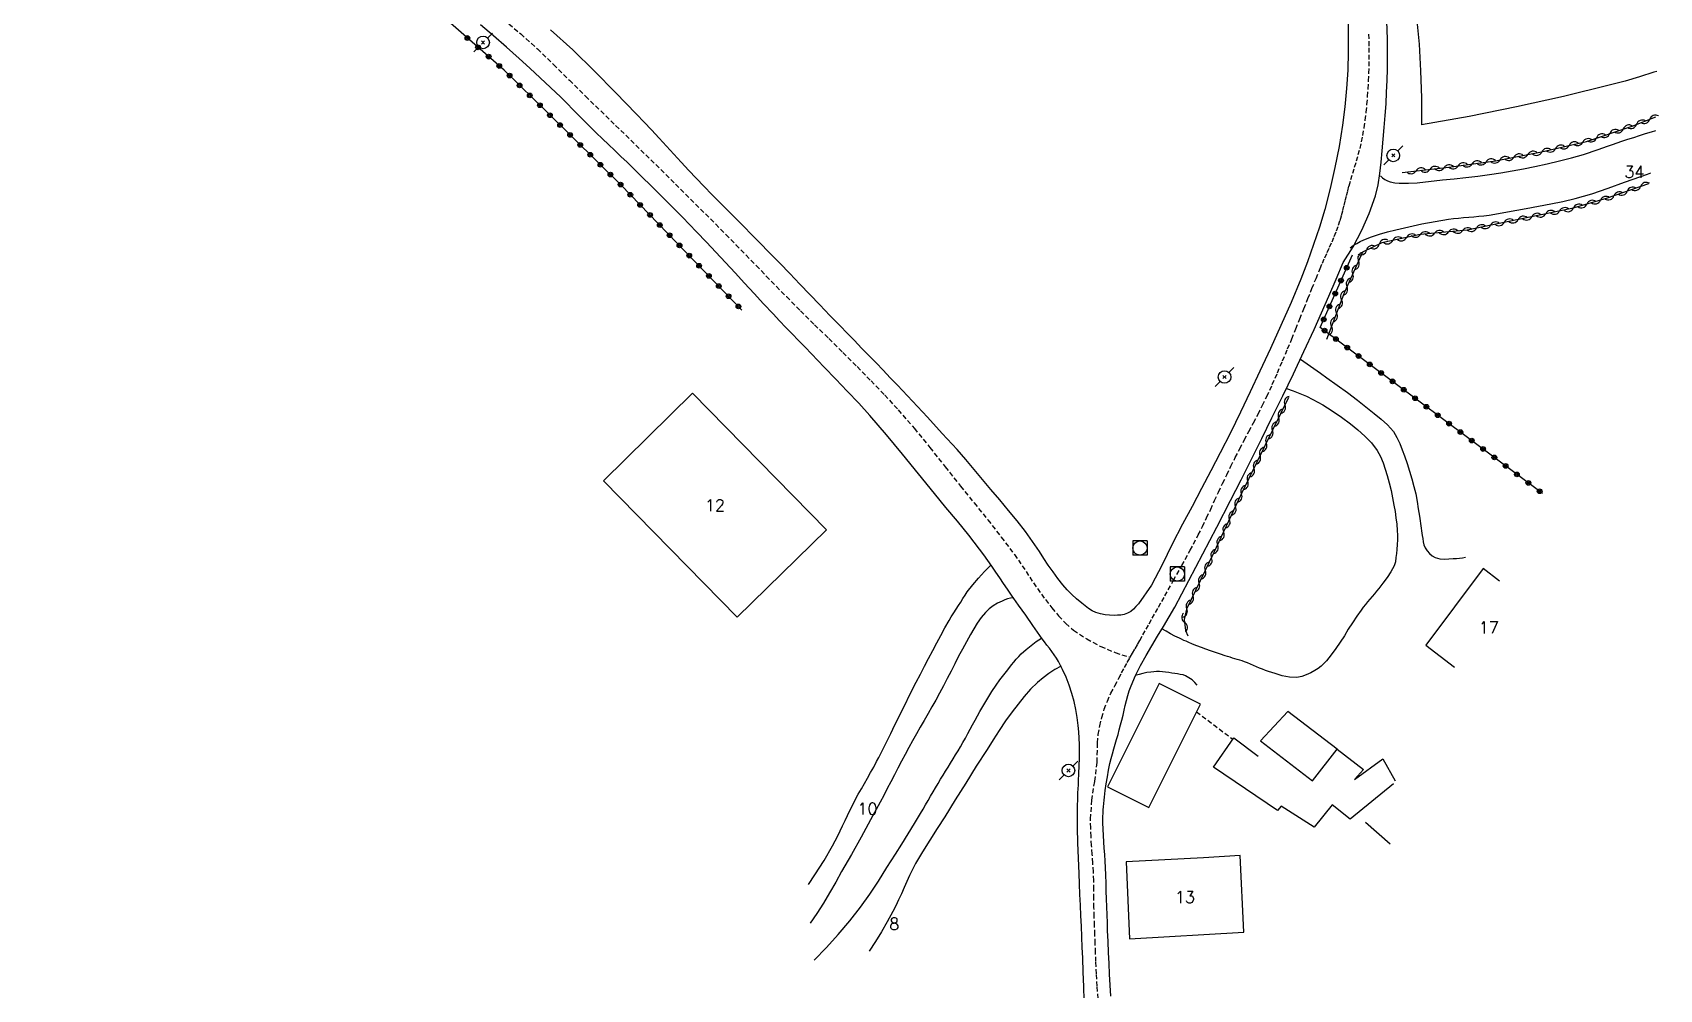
# Model space of a CAD drawing. Header units: millimetres. Extents: x 156000 to 157001, y 155000 to 156000.
# Drawn here: x 156156.1 to 156328.8, y 155463.7 to 155565.3 of the extents above; entities that cross this region are included whole.
import ezdxf
from ezdxf.enums import TextEntityAlignment as Align

# ---------------------------------------------------------------- set-up
doc = ezdxf.new("R2010")
doc.units = ezdxf.units.MM
doc.linetypes.add('DASHED', pattern=[0.75, 0.5, -0.25])
doc.layers.get('0').update_dxf_attribs({"linetype": 'CONTINUOUS'})
for name, color, linetype in [('W0001', 6, 'DASHED'), ('W0008', 7, 'CONTINUOUS'), ('W0017', 7, 'CONTINUOUS'), ('W0101', 7, 'CONTINUOUS'), ('W0104', 1, 'CONTINUOUS'), ('W0112', 1, 'DASHED'), ('W0300', 7, 'CONTINUOUS'), ('W0310', 3, 'CONTINUOUS'), ('W0323', 7, 'CONTINUOUS'), ('W0420', 7, 'CONTINUOUS'), ('W0473', 7, 'CONTINUOUS'), ('W0991', 7, 'CONTINUOUS')]:
    doc.layers.add(name, color=color, linetype=linetype)
doc.styles.get("Standard").update_dxf_attribs({"font": 'romans.shx', "width": 0.85})

# ---------------------------------------------------------------- blocks, each defined once
blk = doc.blocks.new('T473')
for p, q in [((-0.166667, 0.166667), (0.166667, -0.166667)), ((-0.166667, -0.166667), (0.166667, 0.166667)), ((0.500001, 0.500001), (1.000002, 1.000002)), ((-1.000002, -1.000002), (-0.500001, -0.500001))]:
    blk.add_line(p, q)
blk.add_ellipse((0, 0), major_axis=(0.471405, 0.471405), ratio=1, start_param=5.4977871438, end_param=11.780972451)
blk = doc.blocks.new('T420')
for p, q in [((0.75, 0.75), (-0.75, 0.75)), ((-0.75, 0.75), (-0.75, -0.75)), ((0.75, 0.75), (0.75, -0.75)), ((0.75, -0.75), (-0.75, -0.75))]:
    blk.add_line(p, q)
blk.add_ellipse((0, 0), major_axis=(-0.53, 0.53), ratio=1, start_param=3.926991, end_param=10.210176)
blk = doc.blocks.new('t310o')
at = {"color": 0, "linetype": 'Continuous'}
for centre, start, end in [((-0.5, 0.38), 216.8699, 323.1304), ((0.5, -0.37), 36.8699, 143.1303)]:
    blk.add_arc(centre, 0.625, start, end, dxfattribs=at)
blk = doc.blocks.new('t323o')
at = {"color": 0, "linetype": 'Continuous'}
for radius in [0.25, 0.15]:
    blk.add_circle((0, 0), radius, dxfattribs=at)

msp = doc.modelspace()

# ---------------------------------------------------------------- linework, layer by layer
at = {"layer": 'W0001'}
for points in [[(156205.54, 155567.19), (156207.95, 155565.15), (156209.72, 155563.56), (156211.44, 155561.9), (156213.13, 155560.22), (156214.83, 155558.54), (156218.03, 155555.43), (156221.22, 155552.32), (156224.4, 155549.19), (156227.56, 155546.04), (156228.65, 155544.95), (156229.73, 155543.86), (156230.8, 155542.76), (156231.87, 155541.66), (156232.95, 155540.56), (156234.02, 155539.45), (156235.09, 155538.35), (156236.17, 155537.26), (156237.65, 155535.76), (156239.15, 155534.28), (156240.66, 155532.8), (156242.16, 155531.32), (156243.66, 155529.83), (156245.14, 155528.33), (156246.59, 155526.81), (156248.02, 155525.25), (156249.74, 155523.28), (156251.39, 155521.25), (156253.01, 155519.2), (156254.64, 155517.16), (156256.09, 155515.36), (156257.54, 155513.56), (156258.97, 155511.74), (156260.36, 155509.89), (156260.78, 155509.3), (156261.19, 155508.7), (156261.6, 155508.09), (156261.99, 155507.48), (156262.39, 155506.87), (156262.8, 155506.27), (156263.23, 155505.67), (156263.67, 155505.1), (156264.35, 155504.24), (156265.05, 155503.38), (156265.81, 155502.57), (156266.65, 155501.86), (156268.04, 155500.93), (156269.52, 155500.13), (156271.06, 155499.48), (156272.66, 155498.98)], [(156272.66, 155498.98), (156272.91, 155499.43), (156273.17, 155499.88), (156273.42, 155500.33), (156273.67, 155500.78), (156274, 155501.37), (156274.34, 155501.96), (156274.67, 155502.55), (156275, 155503.13), (156275.34, 155503.72), (156275.67, 155504.31), (156276, 155504.9), (156276.33, 155505.49), (156277.23, 155507.11), (156278.13, 155508.72), (156279.02, 155510.34), (156279.88, 155511.97), (156280.33, 155512.87), (156280.77, 155513.78), (156281.2, 155514.69), (156281.62, 155515.61), (156282.04, 155516.52), (156282.47, 155517.44), (156282.9, 155518.35), (156283.34, 155519.25), (156283.81, 155520.18), (156284.29, 155521.11), (156284.77, 155522.03), (156285.26, 155522.95), (156285.75, 155523.88), (156286.23, 155524.8), (156286.7, 155525.73), (156287.16, 155526.67), (156287.74, 155527.92), (156288.29, 155529.18), (156288.83, 155530.45), (156289.37, 155531.71), (156289.81, 155532.78), (156290.24, 155533.84), (156290.67, 155534.91), (156291.1, 155535.98), (156291.52, 155537.05), (156291.95, 155538.12), (156292.38, 155539.19), (156292.82, 155540.25), (156293.06, 155540.82), (156293.31, 155541.39), (156293.57, 155541.96), (156293.82, 155542.52), (156294.08, 155543.09), (156294.32, 155543.66), (156294.55, 155544.24), (156294.76, 155544.83), (156294.93, 155545.35), (156295.09, 155545.87), (156295.23, 155546.39), (156295.36, 155546.92), (156295.49, 155547.45), (156295.62, 155547.98), (156295.75, 155548.5), (156295.89, 155549.03), (156296.08, 155549.69), (156296.28, 155550.35), (156296.48, 155551.01), (156296.68, 155551.67), (156296.87, 155552.34), (156297.05, 155553), (156297.22, 155553.68), (156297.35, 155554.35), (156297.49, 155555.18), (156297.61, 155556), (156297.71, 155556.83), (156297.79, 155557.66), (156297.86, 155558.49), (156297.91, 155559.32), (156297.96, 155560.15), (156298, 155560.98), (156298.03, 155562.42), (156298.02, 155563.86), (156297.99, 155565.3)], [(156269.24, 155462.77), (156269.15, 155464.08), (156269.07, 155465.38), (156269.01, 155466.69), (156268.98, 155467.64), (156268.94, 155468.6), (156268.9, 155469.56), (156268.87, 155470.51), (156268.84, 155471.47), (156268.81, 155472.43), (156268.8, 155473.38), (156268.8, 155474.34), (156268.79, 155475.28), (156268.75, 155476.22), (156268.69, 155477.15), (156268.63, 155478.09), (156268.56, 155479.02), (156268.5, 155479.96), (156268.46, 155480.89), (156268.45, 155481.83), (156268.59, 155483.83), (156268.89, 155485.84), (156269.16, 155487.86), (156269.17, 155489.89), (156269.27, 155490.8), (156269.43, 155491.7), (156269.64, 155492.59), (156269.9, 155493.47), (156270.23, 155494.33), (156270.61, 155495.16), (156271.03, 155495.97), (156271.45, 155496.78), (156271.74, 155497.33), (156272.04, 155497.89), (156272.35, 155498.44), (156272.66, 155498.98)]]:
    msp.add_lwpolyline(points, dxfattribs=at)
at = {"layer": 'W0008'}
for points in [[(156267.76, 155462.54), (156267.72, 155464.05), (156267.67, 155465.56), (156267.62, 155467.07), (156267.57, 155468.19), (156267.52, 155469.32), (156267.47, 155470.44), (156267.42, 155471.56), (156267.37, 155472.69), (156267.32, 155473.81), (156267.28, 155474.93), (156267.24, 155476.05), (156267.18, 155477.67), (156267.11, 155479.29), (156267.07, 155480.9), (156267.05, 155482.52), (156267.06, 155482.94), (156267.07, 155483.36), (156267.08, 155483.77), (156267.09, 155484.19), (156267.11, 155484.61), (156267.13, 155485.02), (156267.15, 155485.44), (156267.16, 155485.86), (156267.2, 155486.66), (156267.24, 155487.47), (156267.27, 155488.27), (156267.28, 155489.08), (156267.27, 155489.74), (156267.24, 155490.41), (156267.2, 155491.07), (156267.13, 155491.73), (156267.01, 155492.59), (156266.87, 155493.44), (156266.69, 155494.29), (156266.47, 155495.13), (156266.18, 155496.01), (156265.84, 155496.86), (156265.46, 155497.7), (156265.03, 155498.52), (156264.82, 155498.89), (156264.58, 155499.25), (156264.34, 155499.59), (156264.08, 155499.94), (156263.82, 155500.27), (156263.57, 155500.61), (156263.31, 155500.95), (156263.06, 155501.29), (156262.31, 155502.37), (156261.56, 155503.44), (156260.81, 155504.51), (156260.06, 155505.59), (156259.64, 155506.2), (156259.22, 155506.81), (156258.8, 155507.42), (156258.39, 155508.03), (156257.97, 155508.64), (156257.55, 155509.25), (156257.11, 155509.85), (156256.67, 155510.45), (156255.51, 155511.95), (156254.31, 155513.42), (156253.09, 155514.89), (156251.88, 155516.35), (156250.18, 155518.44), (156248.49, 155520.53), (156246.77, 155522.61), (156245.01, 155524.65), (156243.83, 155525.95), (156242.61, 155527.23), (156241.39, 155528.5), (156240.17, 155529.77), (156239.49, 155530.48), (156238.81, 155531.18), (156238.14, 155531.89), (156237.46, 155532.59), (156236.78, 155533.3), (156236.11, 155534), (156235.43, 155534.71), (156234.76, 155535.42), (156233.74, 155536.51), (156232.73, 155537.6), (156231.71, 155538.69), (156230.71, 155539.78), (156229.7, 155540.88), (156228.68, 155541.97), (156227.66, 155543.05), (156226.63, 155544.13), (156225.12, 155545.68), (156223.6, 155547.21), (156222.07, 155548.74), (156220.53, 155550.26), (156219.89, 155550.89), (156219.24, 155551.52), (156218.58, 155552.14), (156217.93, 155552.76), (156217.28, 155553.39), (156216.62, 155554.01), (156215.97, 155554.64), (156215.33, 155555.27), (156214.94, 155555.66), (156214.55, 155556.06), (156214.16, 155556.45), (156213.78, 155556.85), (156213.39, 155557.24), (156213, 155557.64), (156212.61, 155558.03), (156212.22, 155558.42), (156211.13, 155559.46), (156210.02, 155560.49), (156208.91, 155561.51), (156207.79, 155562.52), (156206.44, 155563.73), (156205.08, 155564.93), (156203.7, 155566.11)], [(156254.28, 155521.03), (156252.71, 155522.75), (156251.13, 155524.46), (156249.55, 155526.16), (156247.95, 155527.86), (156247.19, 155528.65), (156246.43, 155529.44), (156245.67, 155530.23), (156244.91, 155531.02), (156244.14, 155531.8), (156243.38, 155532.59), (156242.61, 155533.38), (156241.85, 155534.16), (156240.78, 155535.27), (156239.72, 155536.38), (156238.65, 155537.49), (156237.58, 155538.59), (156236.52, 155539.7), (156235.45, 155540.81), (156234.38, 155541.91), (156233.3, 155543.01), (156232.47, 155543.87), (156231.63, 155544.72), (156230.78, 155545.56), (156229.94, 155546.41), (156229.09, 155547.26), (156228.25, 155548.11), (156227.42, 155548.96), (156226.59, 155549.82), (156225.79, 155550.66), (156224.99, 155551.52), (156224.21, 155552.37), (156223.42, 155553.23), (156222.64, 155554.09), (156221.85, 155554.95), (156221.05, 155555.79), (156220.25, 155556.63), (156218.02, 155558.92), (156215.79, 155561.2), (156213.49, 155563.44), (156211.11, 155565.57)], [(156295.79, 155566.37), (156295.8, 155563.23), (156295.74, 155561.28), (156295.62, 155559.34), (156295.43, 155557.39), (156295.18, 155555.46), (156294.82, 155553.21), (156294.39, 155550.96), (156293.88, 155548.73), (156293.31, 155546.52), (156292.75, 155544.65), (156292.13, 155542.79), (156291.46, 155540.95), (156290.76, 155539.12), (156289.74, 155536.65), (156288.66, 155534.2), (156287.55, 155531.77), (156286.42, 155529.34), (156285.4, 155527.16), (156284.36, 155524.99), (156283.3, 155522.82), (156282.21, 155520.67), (156281.23, 155518.77), (156280.23, 155516.88), (156279.22, 155515), (156278.2, 155513.12), (156277.11, 155510.98), (156276.06, 155508.79), (156274.91, 155506.65), (156273.52, 155504.65), (156273.27, 155504.36), (156273.01, 155504.09), (156272.71, 155503.84), (156272.38, 155503.65), (156272.03, 155503.53), (156271.67, 155503.46), (156271.31, 155503.44), (156270.96, 155503.43), (156270.47, 155503.45), (156269.98, 155503.49), (156269.5, 155503.58), (156269.02, 155503.73), (156268.61, 155503.92), (156268.22, 155504.16), (156267.86, 155504.43), (156267.51, 155504.71), (156266.97, 155505.17), (156266.47, 155505.65), (156265.98, 155506.15), (156265.52, 155506.68), (156264.97, 155507.35), (156264.46, 155508.05), (156263.96, 155508.76), (156263.49, 155509.48), (156263.01, 155510.2), (156262.53, 155510.92), (156262.04, 155511.63), (156261.53, 155512.33), (156260.64, 155513.46), (156259.73, 155514.58), (156258.8, 155515.68), (156257.87, 155516.79), (156256.98, 155517.85), (156256.09, 155518.91), (156255.19, 155519.97), (156254.28, 155521.03)], [(156295.25, 155540.89), (156296.31, 155542.56), (156297.23, 155544.3), (156298.02, 155546.1), (156298.68, 155547.97), (156298.97, 155549.14), (156299.16, 155550.34), (156299.28, 155551.54), (156299.4, 155552.74), (156299.52, 155553.98), (156299.63, 155555.22), (156299.73, 155556.47), (156299.81, 155557.71), (156299.87, 155558.96), (156299.93, 155560.2), (156299.96, 155561.45), (156299.98, 155562.7), (156299.96, 155564.59), (156299.88, 155566.49)], [(156270.59, 155463.03), (156270.53, 155464.18), (156270.47, 155465.34), (156270.42, 155466.5), (156270.36, 155467.65), (156270.31, 155468.81), (156270.26, 155469.97), (156270.23, 155470.81), (156270.2, 155471.65), (156270.18, 155472.49), (156270.15, 155473.33), (156270.12, 155474.17), (156270.1, 155475.01), (156270.07, 155475.85), (156270.03, 155476.69), (156270, 155477.36), (156269.95, 155478.04), (156269.9, 155478.71), (156269.85, 155479.39), (156269.81, 155480.06), (156269.77, 155480.74), (156269.75, 155481.41), (156269.76, 155482.09), (156269.77, 155482.43), (156269.79, 155482.78), (156269.81, 155483.12), (156269.85, 155483.47), (156269.88, 155483.81), (156269.92, 155484.15), (156269.97, 155484.49), (156270.01, 155484.83), (156270.11, 155485.56), (156270.23, 155486.28), (156270.36, 155487), (156270.51, 155487.71), (156270.63, 155488.23), (156270.76, 155488.74), (156270.91, 155489.25), (156271.05, 155489.76), (156271.21, 155490.27), (156271.36, 155490.78), (156271.5, 155491.29), (156271.64, 155491.8), (156271.78, 155492.32), (156271.9, 155492.84), (156272.02, 155493.36), (156272.13, 155493.88), (156272.26, 155494.4), (156272.4, 155494.92), (156272.56, 155495.44), (156272.74, 155495.94), (156273.22, 155497.04), (156273.76, 155498.12), (156274.34, 155499.17), (156274.95, 155500.2), (156275.57, 155501.23), (156276.19, 155502.25), (156276.8, 155503.28), (156277.38, 155504.32), (156278.89, 155507.13), (156280.38, 155509.95), (156281.85, 155512.78), (156283.31, 155515.62), (156284.43, 155517.81), (156285.53, 155520), (156286.62, 155522.21), (156287.7, 155524.41), (156288.84, 155526.74), (156289.98, 155529.08), (156291.09, 155531.42), (156292.18, 155533.77), (156292.97, 155535.54), (156293.75, 155537.31), (156294.51, 155539.1), (156295.25, 155540.89)]]:
    msp.add_lwpolyline(points, dxfattribs=at)
at = {"layer": 'W0017'}
for points in [[(156299.23, 155550.08), (156299.45, 155549.88), (156299.7, 155549.7), (156299.97, 155549.56), (156300.25, 155549.45), (156300.73, 155549.34), (156301.22, 155549.3), (156301.71, 155549.3), (156302.19, 155549.31), (156303.1, 155549.35), (156304.01, 155549.44), (156304.91, 155549.55), (156305.82, 155549.65), (156307.06, 155549.78), (156308.3, 155549.91), (156309.54, 155550.06), (156310.78, 155550.22), (156311.99, 155550.4), (156313.2, 155550.6), (156314.41, 155550.82), (156315.61, 155551.06), (156316.91, 155551.35), (156318.21, 155551.66), (156319.5, 155552), (156320.79, 155552.36), (156321.3, 155552.52), (156321.81, 155552.69), (156322.32, 155552.86), (156322.83, 155553.04), (156323.34, 155553.22), (156323.85, 155553.4), (156324.35, 155553.58), (156324.86, 155553.75), (156325.48, 155553.96), (156326.11, 155554.16), (156326.73, 155554.36), (156327.36, 155554.56), (156327.98, 155554.76), (156328.44, 155554.9)], [(156296, 155542.43), (156296.34, 155542.68), (156296.7, 155542.9), (156297.07, 155543.1), (156297.45, 155543.29), (156298.28, 155543.62), (156299.12, 155543.89), (156299.98, 155544.13), (156300.84, 155544.35), (156302.23, 155544.68), (156303.63, 155544.98), (156305.03, 155545.24), (156306.44, 155545.47), (156306.98, 155545.54), (156307.52, 155545.6), (156308.05, 155545.65), (156308.59, 155545.7), (156309.13, 155545.74), (156309.67, 155545.79), (156310.21, 155545.85), (156310.75, 155545.92), (156311.74, 155546.08), (156312.72, 155546.25), (156313.7, 155546.44), (156314.68, 155546.63), (156315.98, 155546.87), (156317.29, 155547.1), (156318.59, 155547.35), (156319.88, 155547.66), (156321.65, 155548.18), (156323.39, 155548.78), (156325.13, 155549.4), (156326.86, 155550.02), (156327.58, 155550.26), (156327.94, 155550.39)], [(156290.75, 155530.62), (156291.45, 155530.13), (156292.15, 155529.64), (156292.84, 155529.15), (156293.53, 155528.65), (156294.62, 155527.86), (156295.72, 155527.07), (156296.8, 155526.26), (156297.85, 155525.42), (156298.57, 155524.85), (156299.29, 155524.27), (156299.98, 155523.64), (156300.59, 155522.93), (156300.96, 155522.32), (156301.26, 155521.67), (156301.51, 155521.01), (156301.76, 155520.35), (156302.05, 155519.55), (156302.32, 155518.74), (156302.56, 155517.92), (156302.78, 155517.1), (156302.96, 155516.32), (156303.11, 155515.53), (156303.24, 155514.75), (156303.37, 155513.96), (156303.41, 155513.7), (156303.45, 155513.45), (156303.48, 155513.19), (156303.51, 155512.93), (156303.54, 155512.67), (156303.58, 155512.42), (156303.62, 155512.16), (156303.66, 155511.9), (156303.71, 155511.58), (156303.76, 155511.24), (156303.84, 155510.91), (156303.97, 155510.6), (156304.18, 155510.29), (156304.42, 155510), (156304.71, 155509.75), (156305.04, 155509.57), (156305.51, 155509.43), (156306, 155509.41), (156306.48, 155509.44), (156306.95, 155509.47), (156307.28, 155509.48), (156307.61, 155509.51), (156307.94, 155509.55), (156308.26, 155509.6)], [(156289.24, 155527.52), (156289.96, 155527.27), (156290.67, 155526.99), (156291.37, 155526.68), (156292.05, 155526.34), (156293.09, 155525.76), (156294.11, 155525.14), (156295.09, 155524.47), (156296.04, 155523.75), (156296.81, 155523.12), (156297.56, 155522.46), (156298.27, 155521.74), (156298.88, 155520.93), (156299.23, 155520.3), (156299.5, 155519.63), (156299.73, 155518.95), (156299.93, 155518.26), (156300.15, 155517.49), (156300.34, 155516.7), (156300.5, 155515.92), (156300.65, 155515.12), (156300.77, 155514.46), (156300.87, 155513.79), (156300.95, 155513.11), (156301, 155512.44), (156301.02, 155511.94), (156301.02, 155511.44), (156301, 155510.94), (156300.96, 155510.44), (156300.92, 155510), (156300.87, 155509.56), (156300.8, 155509.12), (156300.66, 155508.7), (156300.33, 155508.04), (156299.92, 155507.44), (156299.47, 155506.86), (156299.04, 155506.3), (156298.81, 155506), (156298.58, 155505.71), (156298.34, 155505.43), (156298.1, 155505.15), (156297.86, 155504.86), (156297.63, 155504.58), (156297.39, 155504.29), (156297.17, 155504), (156296.7, 155503.33), (156296.25, 155502.65), (156295.81, 155501.96), (156295.39, 155501.27), (156294.95, 155500.58), (156294.49, 155499.9), (156294, 155499.24), (156293.48, 155498.62), (156293.2, 155498.33), (156292.91, 155498.05), (156292.6, 155497.8), (156292.26, 155497.58), (156291.82, 155497.33), (156291.35, 155497.11), (156290.86, 155496.94), (156290.35, 155496.85), (156289.56, 155496.87), (156288.8, 155497.02), (156288.06, 155497.25), (156287.33, 155497.48), (156287.01, 155497.58), (156286.69, 155497.71), (156286.37, 155497.84), (156286.05, 155497.98), (156285.74, 155498.12), (156285.43, 155498.26), (156285.11, 155498.39), (156284.79, 155498.51), (156284.53, 155498.6), (156284.28, 155498.68), (156284.02, 155498.76), (156283.77, 155498.83), (156283.51, 155498.9), (156283.25, 155498.98), (156283, 155499.05), (156282.74, 155499.13), (156282.23, 155499.3), (156281.71, 155499.48), (156281.19, 155499.66), (156280.68, 155499.85), (156280.21, 155500.02), (156279.74, 155500.2), (156279.28, 155500.38), (156278.82, 155500.58), (156278.58, 155500.68), (156278.35, 155500.78), (156278.11, 155500.89), (156277.88, 155501), (156277.41, 155501.24), (156276.95, 155501.49), (156276.49, 155501.74), (156276.03, 155502)], [(156238.49, 155474.86), (156239.19, 155475.9), (156240.15, 155477.42), (156241.06, 155478.97), (156241.35, 155479.5), (156241.62, 155480.03), (156241.88, 155480.57), (156242.13, 155481.11), (156242.38, 155481.66), (156242.63, 155482.2), (156242.89, 155482.74), (156243.16, 155483.27), (156243.47, 155483.86), (156243.79, 155484.44), (156244.12, 155485.02), (156244.45, 155485.59), (156244.78, 155486.17), (156245.1, 155486.74), (156245.43, 155487.32), (156245.74, 155487.91), (156245.96, 155488.33), (156246.17, 155488.76), (156246.39, 155489.19), (156246.6, 155489.62), (156246.81, 155490.05), (156247.02, 155490.48), (156247.23, 155490.91), (156247.44, 155491.34), (156248.06, 155492.59), (156248.68, 155493.84), (156249.31, 155495.09), (156249.94, 155496.33), (156250.38, 155497.18), (156250.82, 155498.03), (156251.26, 155498.87), (156251.71, 155499.71), (156252.13, 155500.51), (156252.55, 155501.31), (156252.97, 155502.11), (156253.42, 155502.89), (156253.66, 155503.29), (156253.92, 155503.69), (156254.18, 155504.08), (156254.43, 155504.48), (156254.66, 155504.84), (156254.89, 155505.21), (156255.12, 155505.57), (156255.36, 155505.92), (156255.95, 155506.67), (156256.56, 155507.39), (156257.2, 155508.09), (156257.86, 155508.77)], [(156260.25, 155505.31), (156259.94, 155505.25), (156259.64, 155505.18), (156259.34, 155505.08), (156259.05, 155504.95), (156258.57, 155504.71), (156258.11, 155504.43), (156257.68, 155504.11), (156257.28, 155503.75), (156256.82, 155503.21), (156256.42, 155502.61), (156256.07, 155502), (156255.71, 155501.4), (156255.27, 155500.64), (156254.85, 155499.86), (156254.44, 155499.09), (156254.04, 155498.3), (156253.64, 155497.52), (156253.24, 155496.73), (156252.83, 155495.95), (156252.41, 155495.18), (156252.01, 155494.45), (156251.61, 155493.73), (156251.2, 155493.01), (156250.78, 155492.29), (156250.37, 155491.57), (156249.96, 155490.85), (156249.56, 155490.13), (156249.16, 155489.41), (156248.77, 155488.68), (156248.38, 155487.96), (156248, 155487.23), (156247.63, 155486.5), (156247.25, 155485.77), (156246.87, 155485.04), (156246.49, 155484.31), (156246.1, 155483.59), (156245.1, 155481.74), (156244.09, 155479.9), (156243.06, 155478.07), (156242.02, 155476.24), (156241.39, 155475.12), (156240.75, 155474), (156240.1, 155472.88), (156239.4, 155471.8), (156238.68, 155470.75)], [(156239.09, 155466.83), (156240.4, 155468.18), (156241.66, 155469.56), (156242.88, 155471), (156244.04, 155472.47), (156245.02, 155473.84), (156245.94, 155475.24), (156246.83, 155476.66), (156247.73, 155478.08), (156248.41, 155479.16), (156249.08, 155480.24), (156249.74, 155481.33), (156250.4, 155482.42), (156250.67, 155482.87), (156250.94, 155483.33), (156251.2, 155483.78), (156251.46, 155484.23), (156251.73, 155484.69), (156251.99, 155485.14), (156252.26, 155485.59), (156252.52, 155486.04), (156252.79, 155486.48), (156253.05, 155486.9), (156253.32, 155487.33), (156253.58, 155487.76), (156253.85, 155488.19), (156254.12, 155488.62), (156254.38, 155489.05), (156254.63, 155489.48), (156254.9, 155489.95), (156255.16, 155490.41), (156255.41, 155490.88), (156255.67, 155491.36), (156255.92, 155491.83), (156256.18, 155492.3), (156256.44, 155492.77), (156256.7, 155493.23), (156257.12, 155493.94), (156257.54, 155494.65), (156257.97, 155495.35), (156258.43, 155496.04), (156258.82, 155496.59), (156259.23, 155497.13), (156259.65, 155497.65), (156260.07, 155498.18), (156260.31, 155498.48), (156260.56, 155498.79), (156260.82, 155499.08), (156261.09, 155499.36), (156261.6, 155499.82), (156262.13, 155500.25), (156262.68, 155500.65), (156263.25, 155501.02)], [(156265.33, 155498.05), (156264.66, 155497.68), (156264.02, 155497.27), (156263.4, 155496.81), (156262.81, 155496.32), (156262.08, 155495.6), (156261.4, 155494.82), (156260.76, 155494.02), (156260.14, 155493.2), (156259.43, 155492.23), (156258.76, 155491.22), (156258.11, 155490.21), (156257.46, 155489.2), (156256.32, 155487.42), (156255.19, 155485.63), (156254.08, 155483.84), (156252.96, 155482.04), (156252.17, 155480.81), (156251.38, 155479.59), (156250.61, 155478.35), (156249.88, 155477.09), (156249.55, 155476.46), (156249.24, 155475.83), (156248.94, 155475.19), (156248.66, 155474.54), (156248.37, 155473.89), (156248.07, 155473.25), (156247.77, 155472.62), (156247.45, 155471.99), (156246.86, 155470.92), (156246.24, 155469.86), (156245.61, 155468.82), (156244.95, 155467.79)], [(156279.77, 155496.01), (156279.51, 155496.31), (156279.22, 155496.58), (156278.89, 155496.82), (156278.54, 155497.01), (156278.26, 155497.11), (156277.97, 155497.17), (156277.68, 155497.21), (156277.39, 155497.25), (156277.06, 155497.31), (156276.74, 155497.37), (156276.41, 155497.42), (156276.08, 155497.45), (156275.77, 155497.46), (156275.46, 155497.46), (156275.15, 155497.45), (156274.85, 155497.42), (156274.43, 155497.36), (156274.01, 155497.27), (156273.6, 155497.17), (156273.19, 155497.04)]]:
    msp.add_lwpolyline(points, dxfattribs=at)
at = {"layer": 'W0101'}
for points in [[(156226.2, 155527), (156240.41, 155512.52), (156230.94, 155503.23), (156216.73, 155517.7)], [(156272.24, 155477.26), (156272.58, 155469.11), (156284.7, 155469.82), (156284.33, 155477.96), (156280.42, 155477.71)]]:
    msp.add_lwpolyline(points, close=True, dxfattribs=at)
for points in [[(156310.13, 155508.42), (156304.03, 155500.27), (156307.08, 155497.92)], [(156311.87, 155507.07), (156310.13, 155508.42)]]:
    msp.add_lwpolyline(points, dxfattribs=at)
at = {"layer": 'W0104'}
for points in [[(156275.72, 155496.21), (156270.24, 155485.24), (156274.64, 155483.05), (156280.11, 155494.02)], [(156286.48, 155490.1), (156292.01, 155485.88), (156294.62, 155489.23), (156289.38, 155493.24)]]:
    msp.add_lwpolyline(points, close=True, dxfattribs=at)
for points in [[(156300.61, 155485.55), (156296, 155481.82), (156294.1, 155483.33), (156292.17, 155480.95), (156288.67, 155483.18), (156288.3, 155482.74), (156281.51, 155487.33), (156283.64, 155490.44), (156286.23, 155488.48)], [(156294.62, 155489.23), (156297.43, 155487.06), (156296.45, 155486.01), (156299.46, 155488.2), (156300.78, 155485.87)]]:
    msp.add_lwpolyline(points, dxfattribs=at)
at = {"layer": 'W0112'}
msp.add_lwpolyline([(156279.7, 155493.2), (156283.54, 155490.29)], dxfattribs=at)
at = {"layer": 'W0300'}
for points in [[(156303.6, 155555.49), (156303.61, 155558.35), (156303.52, 155561.21), (156303.35, 155564.06), (156303.09, 155566.9)], [(156328.55, 155561.17), (156328.25, 155561.07), (156326.72, 155560.6), (156325.19, 155560.14), (156323.64, 155559.73), (156318.66, 155558.51), (156313.66, 155557.39), (156308.64, 155556.39), (156303.59, 155555.49)], [(156297.64, 155481.47), (156300.24, 155479.17)]]:
    msp.add_lwpolyline(points, dxfattribs=at)
at = {"layer": 'W0310'}
for points in [[(156301.51, 155550.45), (156306.47, 155551), (156311.44, 155551.69), (156316.32, 155552.62), (156321.09, 155553.74), (156325.95, 155555.37), (156328.46, 155556.33)], [(156327.66, 155549.25), (156323.17, 155547.67), (156319.52, 155546.63), (156312.68, 155545.21), (156308.41, 155544.33), (156303.44, 155543.86), (156299.38, 155542.98), (156297.32, 155541.99), (156295.39, 155537.75), (156293.49, 155532.72)], [(156289.45, 155526.55), (156284.41, 155516.24), (156281.55, 155510.1), (156278.62, 155504.09), (156278.38, 155503.01), (156278.52, 155501.81), (156278.78, 155501.25)]]:
    msp.add_lwpolyline(points, dxfattribs=at)
at = {"layer": 'W0323'}
for points in [[(156231.43, 155535.84), (156218.61, 155549.1), (156210.96, 155556.62), (156206.18, 155561.3), (156198.52, 155568.01), (156192.95, 155571.63), (156186.64, 155574.33), (156180.98, 155575.76), (156174.45, 155575.87), (156166.61, 155574.36), (156160.95, 155572.06), (156154.57, 155568.51), (156149.2, 155564.88), (156143.52, 155560.08), (156135.1, 155552.81), (156127.57, 155545.61), (156119.5, 155537.25), (156114.65, 155532.44), (156106.57, 155525.27)], [(156316.41, 155516.38), (156292.83, 155534), (156296.25, 155541.7)]]:
    msp.add_lwpolyline(points, dxfattribs=at)

# ---------------------------------------------------------------- block references
at = {"layer": 'W0310'}
for p, rotation in [((156325, 155555.05), 18.55151118736045), ((156326.41, 155555.55), 20.76654184279282), ((156327.81, 155556.08), 20.76654184279282), ((156319.26, 155553.31), 13.24722039226263), ((156320.72, 155553.66), 13.24722039226263), ((156322.15, 155554.1), 18.55151118736045), ((156323.57, 155554.58), 18.55151118736045), ((156308.95, 155551.34), 7.978424121124915), ((156310.44, 155551.55), 7.978424121124915), ((156311.92, 155551.78), 10.74867086833819), ((156313.39, 155552.06), 10.74867086833819), ((156314.87, 155552.34), 10.74867086833819), ((156316.34, 155552.62), 13.24722039226263), ((156317.8, 155552.97), 13.24722039226263), ((156303, 155550.61), 6.302168626678156), ((156304.49, 155550.78), 6.302168626678156), ((156305.98, 155550.94), 6.302168626678156), ((156307.47, 155551.14), 7.978424121124915), ((156324.01, 155547.96), 199.4400348283123), ((156325.42, 155548.46), 199.4400348283123), ((156326.84, 155548.96), 199.4400348283123), ((156318.23, 155546.36), 191.6768985705259), ((156319.7, 155546.68), 195.8624997610092), ((156321.14, 155547.09), 195.8624997610092), ((156322.58, 155547.5), 195.8624997610092), ((156309.42, 155544.54), 191.724384539215), ((156310.89, 155544.84), 191.724384539215), ((156312.36, 155545.15), 191.724384539215), ((156313.83, 155545.45), 191.6768985705259), ((156315.29, 155545.75), 191.6768985705259), ((156316.76, 155546.06), 191.6768985705259), ((156299.09, 155542.84), 205.4968532581801), ((156300.53, 155543.23), 192.316347182621), ((156302, 155543.55), 192.316347182621), ((156303.46, 155543.86), 185.3522566795761), ((156304.96, 155544), 185.3522566795761), ((156306.45, 155544.14), 185.3522566795761), ((156307.94, 155544.28), 185.3522566795761), ((156296.89, 155541.05), 245.5133190685934), ((156297.74, 155542.19), 205.4968532581801), ((156296.27, 155539.68), 245.5133190685934), ((156295.08, 155536.93), 249.3554642728711), ((156295.65, 155538.32), 245.5133190685934), ((156294.55, 155535.52), 249.3554642728711), ((156294.02, 155534.12), 249.3554642728711), ((156289.07, 155525.77), 243.9461061164596), ((156288.41, 155524.42), 243.9461061164596), ((156287.09, 155521.72), 243.9461061164596), ((156287.75, 155523.07), 243.9461061164596), ((156286.43, 155520.38), 243.9461061164596), ((156285.78, 155519.03), 243.9461061164596), ((156284.46, 155516.33), 243.9461061164596), ((156285.12, 155517.68), 243.9461061164596), ((156283.82, 155514.98), 245.0198928780877), ((156283.19, 155513.62), 245.0198928780877), ((156282.56, 155512.26), 245.0198928780877), ((156281.28, 155509.54), 243.9829420434878), ((156281.92, 155510.9), 245.0198928780877), ((156280.62, 155508.19), 243.9829420434878), ((156279.96, 155506.85), 243.9829420434878), ((156278.65, 155504.15), 243.9829420434878), ((156279.31, 155505.5), 243.9829420434878), ((156278.42, 155502.68), 276.4134867445731)]:
    msp.add_blockref('t310o', p, dxfattribs=dict(at, rotation=rotation))
at = {"layer": 'W0323'}
for p, rotation in [((156202.29, 155564.71), 138.772239962773), ((156203.42, 155563.72), 138.772239962773), ((156204.55, 155562.73), 138.772239962773), ((156205.68, 155561.74), 138.772239962773), ((156206.77, 155560.72), 135.6181449929194), ((156207.84, 155559.67), 135.6181449929194), ((156208.92, 155558.62), 135.6181449929194), ((156209.99, 155557.57), 135.6181449929194), ((156211.06, 155556.52), 135.4795619901089), ((156212.13, 155555.47), 135.4795619901089), ((156213.2, 155554.42), 135.4795619901089), ((156214.27, 155553.37), 135.4795619901089), ((156215.34, 155552.32), 135.4795619901089), ((156216.41, 155551.26), 135.4795619901089), ((156217.48, 155550.21), 135.4795619901089), ((156218.55, 155549.16), 135.4795619901089), ((156219.59, 155548.08), 134.0424505840389), ((156220.63, 155547), 134.0424505840389), ((156221.68, 155545.93), 134.0424505840389), ((156222.72, 155544.85), 134.0424505840389), ((156223.76, 155543.77), 134.0424505840389), ((156224.81, 155542.69), 134.0424505840389), ((156225.85, 155541.61), 134.0424505840389), ((156226.89, 155540.54), 134.0424505840389), ((156227.93, 155539.46), 134.0424505840389), ((156295.64, 155540.33), 66.05684018722899), ((156228.98, 155538.38), 134.0424505840389), ((156294.42, 155537.59), 66.05684018722899), ((156295.03, 155538.96), 66.05684018722899), ((156230.02, 155537.3), 134.0424505840389), ((156231.06, 155536.22), 134.0424505840389), ((156293.81, 155536.22), 66.05684018722899), ((156293.2, 155534.85), 66.05684018722899), ((156293.29, 155533.66), 143.2318730564157), ((156294.49, 155532.76), 143.2318730564157), ((156295.69, 155531.86), 143.2318730564157), ((156296.89, 155530.96), 143.2318730564157), ((156298.09, 155530.06), 143.2318730564157), ((156299.29, 155529.17), 143.2318730564157), ((156300.5, 155528.27), 143.2318730564157), ((156301.7, 155527.37), 143.2318730564157), ((156302.9, 155526.47), 143.2318730564157), ((156304.1, 155525.58), 143.2318730564157), ((156305.3, 155524.68), 143.2318730564157), ((156306.5, 155523.78), 143.2318730564157), ((156307.71, 155522.88), 143.2318730564157), ((156308.91, 155521.98), 143.2318730564157), ((156310.11, 155521.09), 143.2318730564157), ((156311.31, 155520.19), 143.2318730564157), ((156312.51, 155519.29), 143.2318730564157), ((156313.71, 155518.39), 143.2318730564157), ((156314.92, 155517.49), 143.2318730564157), ((156316.12, 155516.6), 143.2318730564157)]:
    msp.add_blockref('t323o', p, dxfattribs=dict(at, rotation=rotation))
at = {"layer": 'W0420'}
for p in [(156273.69, 155510.58), (156277.66, 155507.82)]:
    msp.add_blockref('T420', p, dxfattribs=at)
at = {"layer": 'W0473'}
for p in [(156203.96, 155564.24), (156300.58, 155552.25), (156282.67, 155528.73), (156266.1, 155486.97)]:
    msp.add_blockref('T473', p, dxfattribs=at)

# ---------------------------------------------------------------- texts
at = {"layer": 'W0991'}
for s, p in [('34', (156326.18, 155550.51)), ('12', (156228.57, 155515.11)), ('17', (156310.72, 155502.15)), ('10', (156244.76, 155482.91)), ('13', (156278.46, 155473.53)), ('8', (156247.61, 155470.69))]:
    msp.add_text(s, height=1.25, dxfattribs=at).set_placement(p, align=Align.MIDDLE_CENTER)

doc.saveas('drawing.dxf')
